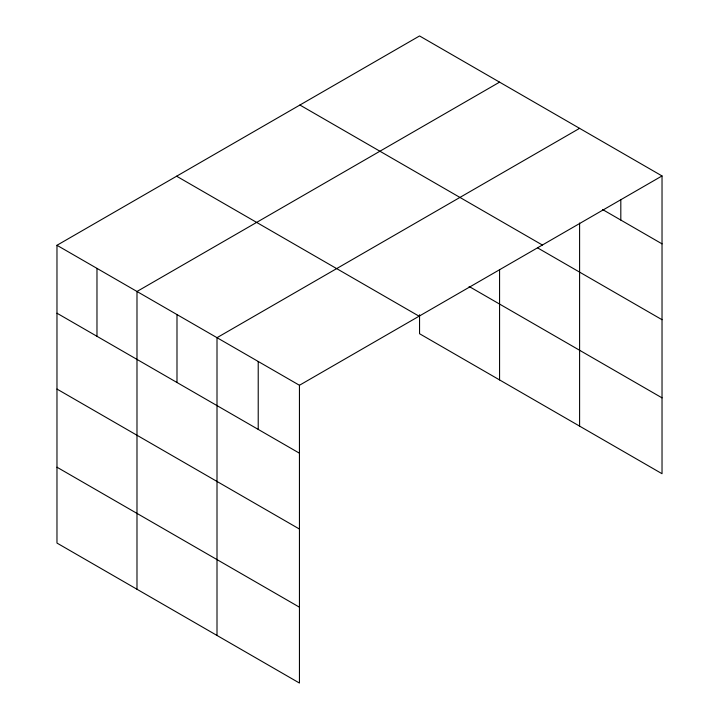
<?xml version="1.0" encoding="UTF-8"?>
<svg xmlns="http://www.w3.org/2000/svg" width="719" height="719" viewBox="0 0 719 719"><rect width="100%" height="100%" fill="white"/><g stroke="black" fill="none" stroke-linecap="round" stroke-linejoin="round"><path stroke-width="1.08" d="M579.595 223.034L579.595 426.115M56.972 245.287L299.446 385.276L299.446 683.05L56.972 543.061L56.972 245.287L419.554 35.95L662.028 175.939L662.028 473.713L419.554 333.724L419.554 314.76M499.57 82.146L136.987 291.483L136.987 589.256M579.595 128.342L217.003 337.687L217.003 635.452M299.446 385.276L662.028 175.939M602.594 209.544L662.028 243.858M299.904 105.028L542.378 245.026M537.677 247.92L662.028 319.712M469.094 286.468L662.028 397.859M176.622 176.209L419.096 316.198M56.972 313.205L299.446 453.204M56.972 389.06L299.446 529.049M56.972 467.206L299.446 607.196M620.812 200.017L620.812 220.059M499.57 269.454L499.57 379.92M258.22 361.486L258.22 429.405M176.991 314.58L176.991 382.508M96.975 268.385L96.975 336.303"/></g></svg>
